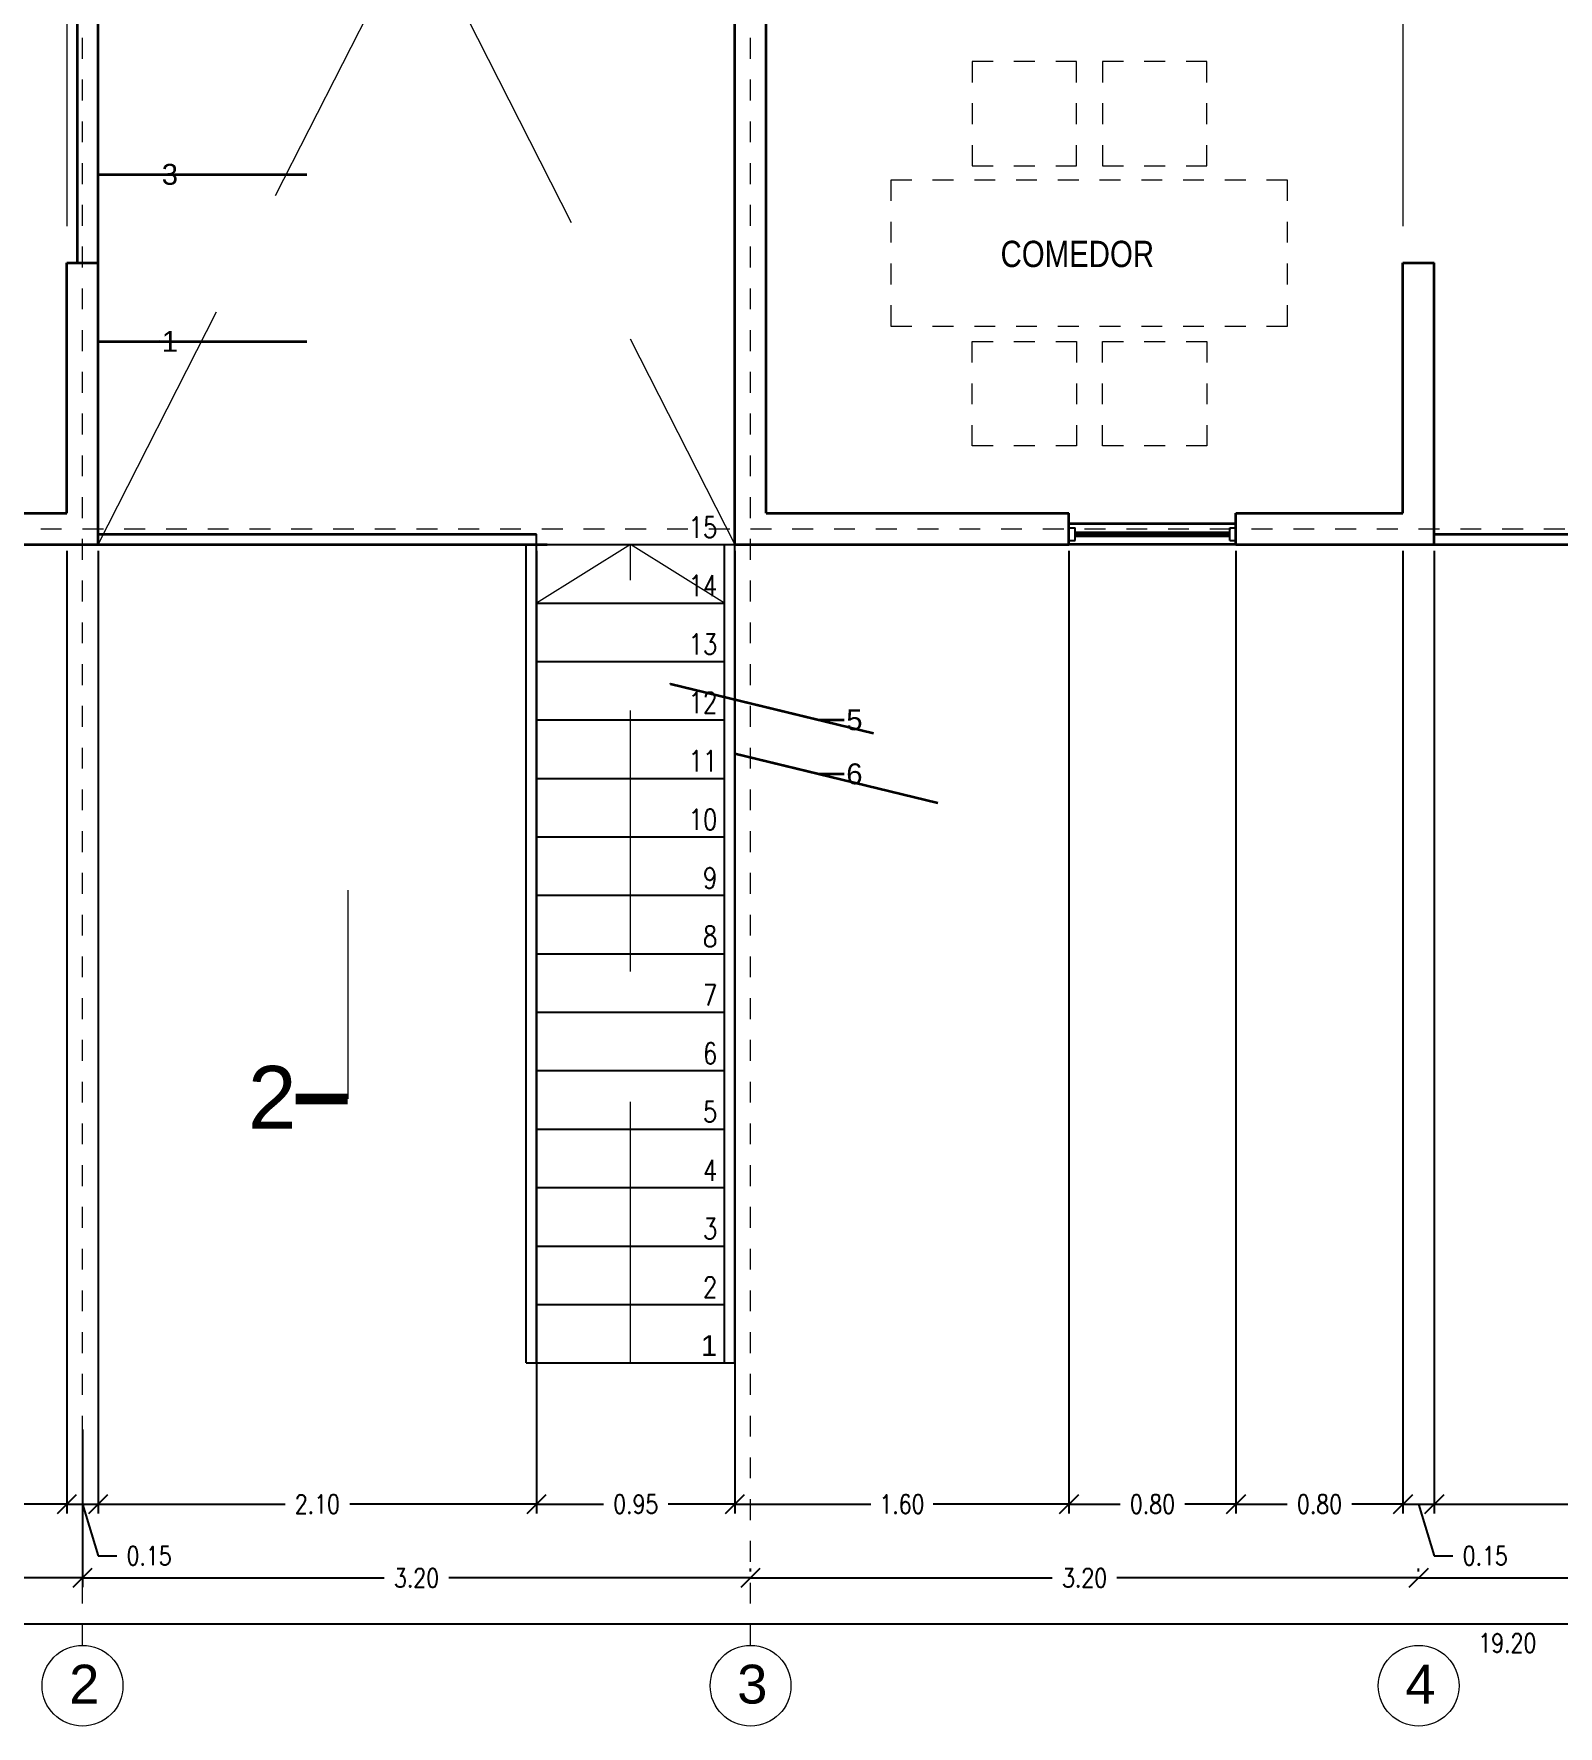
# Model space of a CAD drawing. Header units: metres. Extents: x -45.1 to -23.3, y -338.3 to -311.1.
# Drawn here: x -40.5 to -33.2, y -324.98 to -316.88 of the extents above; entities that cross this region are included whole.
import ezdxf
from ezdxf.enums import TextEntityAlignment as Align

# ---------------------------------------------------------------- set-up
doc = ezdxf.new("R2010")
doc.units = ezdxf.units.M
doc.header["$LTSCALE"] = 5
doc.header["$MEASUREMENT"] = 0
doc.linetypes.add('CENTER2', pattern=[1.125, 0.75, -0.125, 0.125, -0.125])
doc.linetypes.add('HIDDEN', pattern=[0.375, 0.25, -0.125])
doc.layers.get('0').update_dxf_attribs({"color": 30})
doc.layers.get('DEFPOINTS').update_dxf_attribs({"color": 210})
for name, color, linetype, lineweight in [('A-ANNO-DIMS', 3, 'Continuous', 18), ('A-ANNO-NOTE', 7, 'Continuous', 35), ('A-ANNO-SYMB', 3, 'Continuous', 18), ('A-ANNO-TEXT', 3, 'Continuous', 18), ('A-FLOR-LEVL', 7, 'Continuous', 35), ('A-FLOR-OVHD', 3, 'HIDDEN', 18), ('A-FLOR-STRS', 4, 'Continuous', 25), ('A-FURN', 8, 'Continuous', 18), ('A-GLAZ-FULL', 4, 'Continuous', 25), ('A-WALL-FULL-EXTR', 7, 'Continuous', 35), ('A-WALL-FULL-INTR', 7, 'Continuous', 35)]:
    doc.layers.add(name, color=color, linetype=linetype, lineweight=lineweight)
doc.styles.add('E-ARIAL', font='Arial.ttf')
doc.styles.add('E-ROMANS', font='romans.shx', dxfattribs={"width": 0.8})
doc.styles.get("Standard").update_dxf_attribs({"font": 'Arial.ttf'})
doc.dimstyles.new('E-0050_TICK_18', dxfattribs={"dimscale": 0.001, "dimtxt": 90, "dimasz": 90, "dimexe": 45, "dimexo": 30, "dimgap": 45, "dimtad": 0, "dimzin": 0, "dimdsep": 46, "dimtxsty": 'E-ROMANS', "dimblk": 'OBLIQUE', "dimcen": 45, "dimclrd": 256, "dimclre": 256, "dimclrt": 256, "dimadec": 0, "dimazin": 0, "dimtfac": 1, "dimtmove": 1, "dimatfit": 3, "dimldrblk": 'OPEN90', "dimfxl": 1, "dimtfill": 1, "dimtolj": 1, "dimtzin": 0, "dimarcsym": 0})
doc.dimstyles.new('E-0200_TICK_12', dxfattribs={"dimscale": 0.001, "dimtxt": 240, "dimasz": 240, "dimexe": 120, "dimexo": 80, "dimgap": 120, "dimtad": 0, "dimzin": 0, "dimdsep": 46, "dimtxsty": 'E-ROMANS', "dimblk": 'OBLIQUE', "dimcen": 120, "dimclrd": 256, "dimclre": 256, "dimclrt": 256, "dimadec": 0, "dimazin": 0, "dimtfac": 1, "dimtmove": 1, "dimatfit": 3, "dimldrblk": 'OPEN90', "dimfxl": 1, "dimtfill": 1, "dimtolj": 1, "dimtzin": 0, "dimlwd": -1, "dimarcsym": 0})

# ---------------------------------------------------------------- blocks, each defined once
blk = doc.blocks.new('_Oblique')
at = {"color": 0, "linetype": 'ByBlock', "lineweight": -2}
blk.add_line((-0.5, -0.5), (0.5, 0.5), dxfattribs=at)
blk = doc.blocks.new('*D55')
at = {"layer": 'A-ANNO-DIMS', "lineweight": -2, "transparency": 16777216}
for p, q in [((-43.4683, -323.5631), (-43.4683, -324.3195)), ((-40.2683, -323.5631), (-40.2683, -324.3195)), ((-43.4683, -324.2745), (-42.023, -324.2745)), ((-40.2683, -324.2745), (-41.7136, -324.2745))]:
    blk.add_line(p, q, dxfattribs=at)
at = {"layer": 'DEFPOINTS', "color": 0, "transparency": 16777216}
for p in [(-43.4683, -323.5331), (-40.2683, -323.5331), (-40.2683, -324.2745)]:
    blk.add_point(p, dxfattribs=at)
at = {"layer": 'A-ANNO-DIMS', "lineweight": -2, "transparency": 16777216, "xscale": 0.09, "yscale": 0.09, "zscale": 0.09, "rotation": 180}
blk.add_blockref('_Oblique', (-43.4683, -324.2745), dxfattribs=at)
at = {"layer": 'A-ANNO-DIMS', "lineweight": -2, "transparency": 16777216, "xscale": 0.09, "yscale": 0.09, "zscale": 0.09}
blk.add_blockref('_Oblique', (-40.2683, -324.2745), dxfattribs=at)
at = {"layer": 'A-ANNO-DIMS', "transparency": 16777216, "insert": (-41.8683, -324.2745), "char_height": 0.09, "attachment_point": 5, "style": 'E-ROMANS', "bg_fill": 3, "box_fill_scale": 1.25, "bg_fill_color": 256, "bg_fill_true_color": 13158600, "bg_fill_transparency": 0}
blk.add_mtext('\\A1;3.20', dxfattribs=at)
blk = doc.blocks.new('_Open90')
at = {"color": 0, "linetype": 'ByBlock', "lineweight": -2}
for p, q in [((0, 0), (-1, 0)), ((-0.5, 0.5), (0, 0)), ((0, 0), (-0.5, -0.5))]:
    blk.add_line(p, q, dxfattribs=at)
blk = doc.blocks.new('*D56')
at = {"layer": 'A-ANNO-DIMS', "lineweight": -2, "transparency": 16777216}
for p, q in [((-40.2683, -323.5631), (-40.2683, -324.3195)), ((-37.0683, -324.2445), (-37.0683, -324.2295)), ((-40.2683, -324.2745), (-38.823, -324.2745)), ((-37.0683, -324.2745), (-38.5136, -324.2745))]:
    blk.add_line(p, q, dxfattribs=at)
at = {"layer": 'DEFPOINTS', "color": 0, "transparency": 16777216}
for p in [(-40.2683, -323.5331), (-37.0683, -324.2745), (-37.0683, -324.2745)]:
    blk.add_point(p, dxfattribs=at)
at = {"layer": 'A-ANNO-DIMS', "lineweight": -2, "transparency": 16777216, "xscale": 0.09, "yscale": 0.09, "zscale": 0.09, "rotation": 180}
blk.add_blockref('_Oblique', (-40.2683, -324.2745), dxfattribs=at)
at = {"layer": 'A-ANNO-DIMS', "lineweight": -2, "transparency": 16777216, "xscale": 0.09, "yscale": 0.09, "zscale": 0.09}
blk.add_blockref('_Oblique', (-37.0683, -324.2745), dxfattribs=at)
at = {"layer": 'A-ANNO-DIMS', "transparency": 16777216, "insert": (-38.6683, -324.2745), "char_height": 0.09, "attachment_point": 5, "style": 'E-ROMANS', "bg_fill": 3, "box_fill_scale": 1.25, "bg_fill_color": 256, "bg_fill_true_color": 13158600, "bg_fill_transparency": 0}
blk.add_mtext('\\A1;3.20', dxfattribs=at)
blk = doc.blocks.new('*D57')
at = {"layer": 'A-ANNO-DIMS', "lineweight": -2, "transparency": 16777216}
for p, q in [((-37.0683, -324.2445), (-37.0683, -324.2295)), ((-33.8683, -324.2445), (-33.8683, -324.2295)), ((-37.0683, -324.2745), (-35.623, -324.2745)), ((-33.8683, -324.2745), (-35.3136, -324.2745))]:
    blk.add_line(p, q, dxfattribs=at)
at = {"layer": 'DEFPOINTS', "color": 0, "transparency": 16777216}
for p in [(-37.0683, -324.2745), (-33.8683, -324.2745), (-33.8683, -324.2745)]:
    blk.add_point(p, dxfattribs=at)
at = {"layer": 'A-ANNO-DIMS', "lineweight": -2, "transparency": 16777216, "xscale": 0.09, "yscale": 0.09, "zscale": 0.09, "rotation": 180}
blk.add_blockref('_Oblique', (-37.0683, -324.2745), dxfattribs=at)
at = {"layer": 'A-ANNO-DIMS', "lineweight": -2, "transparency": 16777216, "xscale": 0.09, "yscale": 0.09, "zscale": 0.09}
blk.add_blockref('_Oblique', (-33.8683, -324.2745), dxfattribs=at)
at = {"layer": 'A-ANNO-DIMS', "transparency": 16777216, "insert": (-35.4683, -324.2745), "char_height": 0.09, "attachment_point": 5, "style": 'E-ROMANS', "bg_fill": 3, "box_fill_scale": 1.25, "bg_fill_color": 256, "bg_fill_true_color": 13158600, "bg_fill_transparency": 0}
blk.add_mtext('\\A1;3.20', dxfattribs=at)
blk = doc.blocks.new('*D58')
at = {"layer": 'A-ANNO-DIMS', "lineweight": -2, "transparency": 16777216}
for p, q in [((-33.8683, -324.2445), (-33.8683, -324.2295)), ((-30.6683, -324.2445), (-30.6683, -324.2295)), ((-33.8683, -324.2745), (-32.423, -324.2745)), ((-30.6683, -324.2745), (-32.1136, -324.2745))]:
    blk.add_line(p, q, dxfattribs=at)
at = {"layer": 'DEFPOINTS', "color": 0, "transparency": 16777216}
for p in [(-33.8683, -324.2745), (-30.6683, -324.2745), (-30.6683, -324.2745)]:
    blk.add_point(p, dxfattribs=at)
at = {"layer": 'A-ANNO-DIMS', "lineweight": -2, "transparency": 16777216, "xscale": 0.09, "yscale": 0.09, "zscale": 0.09, "rotation": 180}
blk.add_blockref('_Oblique', (-33.8683, -324.2745), dxfattribs=at)
at = {"layer": 'A-ANNO-DIMS', "lineweight": -2, "transparency": 16777216, "xscale": 0.09, "yscale": 0.09, "zscale": 0.09}
blk.add_blockref('_Oblique', (-30.6683, -324.2745), dxfattribs=at)
at = {"layer": 'A-ANNO-DIMS', "transparency": 16777216, "insert": (-32.2683, -324.2745), "char_height": 0.09, "attachment_point": 5, "style": 'E-ROMANS', "bg_fill": 3, "box_fill_scale": 1.25, "bg_fill_color": 256, "bg_fill_true_color": 13158600, "bg_fill_transparency": 0}
blk.add_mtext('\\A1;3.20', dxfattribs=at)
blk = doc.blocks.new('*D61')
at = {"layer": 'A-ANNO-DIMS', "lineweight": -2, "transparency": 16777216}
for p, q in [((-43.4683, -323.5631), (-43.4683, -324.5396)), ((-24.2683, -323.5631), (-24.2683, -324.5396)), ((-43.4683, -324.4946), (-24.2683, -324.4946))]:
    blk.add_line(p, q, dxfattribs=at)
at = {"layer": 'DEFPOINTS', "color": 0, "transparency": 16777216}
for p in [(-43.4683, -323.5331), (-24.2683, -323.5331), (-24.2683, -324.4946)]:
    blk.add_point(p, dxfattribs=at)
at = {"layer": 'A-ANNO-DIMS', "lineweight": -2, "transparency": 16777216, "xscale": 0.09, "yscale": 0.09, "zscale": 0.09, "rotation": 180}
blk.add_blockref('_Oblique', (-43.4683, -324.4946), dxfattribs=at)
at = {"layer": 'A-ANNO-DIMS', "lineweight": -2, "transparency": 16777216, "xscale": 0.09, "yscale": 0.09, "zscale": 0.09}
blk.add_blockref('_Oblique', (-24.2683, -324.4946), dxfattribs=at)
at = {"layer": 'A-ANNO-DIMS', "transparency": 16777216, "insert": (-33.4436, -324.586), "char_height": 0.09, "attachment_point": 5, "style": 'E-ROMANS', "bg_fill": 3, "box_fill_scale": 1.25, "bg_fill_color": 256, "bg_fill_true_color": 13158600, "bg_fill_transparency": 0}
blk.add_mtext('\\A1;19.20', dxfattribs=at)
blk = doc.blocks.new('*D72')
at = {"layer": 'A-ANNO-DIMS', "lineweight": -2, "transparency": 16777216}
for p, q in [((-41.1433, -319.3545), (-41.1433, -323.966)), ((-40.3433, -319.3545), (-40.3433, -323.966)), ((-41.1433, -323.921), (-40.898, -323.921)), ((-40.3433, -323.921), (-40.5886, -323.921))]:
    blk.add_line(p, q, dxfattribs=at)
at = {"layer": 'DEFPOINTS', "color": 0, "transparency": 16777216}
for p in [(-41.1433, -319.3245), (-40.3433, -319.3245), (-40.3433, -323.921)]:
    blk.add_point(p, dxfattribs=at)
at = {"layer": 'A-ANNO-DIMS', "lineweight": -2, "transparency": 16777216, "xscale": 0.09, "yscale": 0.09, "zscale": 0.09, "rotation": 180}
blk.add_blockref('_Oblique', (-41.1433, -323.921), dxfattribs=at)
at = {"layer": 'A-ANNO-DIMS', "lineweight": -2, "transparency": 16777216, "xscale": 0.09, "yscale": 0.09, "zscale": 0.09}
blk.add_blockref('_Oblique', (-40.3433, -323.921), dxfattribs=at)
at = {"layer": 'A-ANNO-DIMS', "transparency": 16777216, "insert": (-40.7433, -323.921), "char_height": 0.09, "attachment_point": 5, "style": 'E-ROMANS', "bg_fill": 3, "box_fill_scale": 1.25, "bg_fill_color": 256, "bg_fill_true_color": 13158600, "bg_fill_transparency": 0}
blk.add_mtext('\\A1;0.80', dxfattribs=at)
blk = doc.blocks.new('*D73')
at = {"layer": 'A-ANNO-DIMS', "lineweight": -2, "transparency": 16777216}
for p, q in [((-40.3433, -319.3545), (-40.3433, -323.966)), ((-40.1933, -319.3545), (-40.1933, -323.966)), ((-40.3433, -323.921), (-40.1933, -323.921)), ((-40.2683, -323.921), (-40.194, -324.1685)), ((-40.194, -324.1685), (-40.104, -324.1685))]:
    blk.add_line(p, q, dxfattribs=at)
at = {"layer": 'DEFPOINTS', "color": 0, "transparency": 16777216}
for p in [(-40.3433, -319.3245), (-40.1933, -319.3245), (-40.1933, -323.921)]:
    blk.add_point(p, dxfattribs=at)
at = {"layer": 'A-ANNO-DIMS', "lineweight": -2, "transparency": 16777216, "xscale": 0.09, "yscale": 0.09, "zscale": 0.09, "rotation": 180}
blk.add_blockref('_Oblique', (-40.3433, -323.921), dxfattribs=at)
at = {"layer": 'A-ANNO-DIMS', "lineweight": -2, "transparency": 16777216, "xscale": 0.09, "yscale": 0.09, "zscale": 0.09}
blk.add_blockref('_Oblique', (-40.1933, -323.921), dxfattribs=at)
at = {"layer": 'A-ANNO-DIMS', "transparency": 16777216, "insert": (-39.9493, -324.1685), "char_height": 0.09, "attachment_point": 5, "style": 'E-ROMANS', "bg_fill": 3, "box_fill_scale": 1.25, "bg_fill_color": 256, "bg_fill_true_color": 13158600, "bg_fill_transparency": 0}
blk.add_mtext('\\A1;0.15', dxfattribs=at)
blk = doc.blocks.new('*D74')
at = {"layer": 'A-ANNO-DIMS', "lineweight": -2, "transparency": 16777216}
for p, q in [((-40.1933, -319.3545), (-40.1933, -323.966)), ((-38.0933, -319.3545), (-38.0933, -323.966)), ((-40.1933, -323.921), (-39.298, -323.921)), ((-38.0933, -323.921), (-38.9886, -323.921))]:
    blk.add_line(p, q, dxfattribs=at)
at = {"layer": 'DEFPOINTS', "color": 0, "transparency": 16777216}
for p in [(-40.1933, -319.3245), (-38.0933, -319.3245), (-38.0933, -323.921)]:
    blk.add_point(p, dxfattribs=at)
at = {"layer": 'A-ANNO-DIMS', "lineweight": -2, "transparency": 16777216, "xscale": 0.09, "yscale": 0.09, "zscale": 0.09, "rotation": 180}
blk.add_blockref('_Oblique', (-40.1933, -323.921), dxfattribs=at)
at = {"layer": 'A-ANNO-DIMS', "lineweight": -2, "transparency": 16777216, "xscale": 0.09, "yscale": 0.09, "zscale": 0.09}
blk.add_blockref('_Oblique', (-38.0933, -323.921), dxfattribs=at)
at = {"layer": 'A-ANNO-DIMS', "transparency": 16777216, "insert": (-39.1433, -323.921), "char_height": 0.09, "attachment_point": 5, "style": 'E-ROMANS', "bg_fill": 3, "box_fill_scale": 1.25, "bg_fill_color": 256, "bg_fill_true_color": 13158600, "bg_fill_transparency": 0}
blk.add_mtext('\\A1;2.10', dxfattribs=at)
blk = doc.blocks.new('*D75')
at = {"layer": 'A-ANNO-DIMS', "lineweight": -2, "transparency": 16777216}
for p, q in [((-38.0933, -319.3545), (-38.0933, -323.966)), ((-37.1433, -319.3545), (-37.1433, -323.966)), ((-38.0933, -323.921), (-37.773, -323.921)), ((-37.1433, -323.921), (-37.4636, -323.921))]:
    blk.add_line(p, q, dxfattribs=at)
at = {"layer": 'DEFPOINTS', "color": 0, "transparency": 16777216}
for p in [(-38.0933, -319.3245), (-37.1433, -319.3245), (-37.1433, -323.921)]:
    blk.add_point(p, dxfattribs=at)
at = {"layer": 'A-ANNO-DIMS', "lineweight": -2, "transparency": 16777216, "xscale": 0.09, "yscale": 0.09, "zscale": 0.09, "rotation": 180}
blk.add_blockref('_Oblique', (-38.0933, -323.921), dxfattribs=at)
at = {"layer": 'A-ANNO-DIMS', "lineweight": -2, "transparency": 16777216, "xscale": 0.09, "yscale": 0.09, "zscale": 0.09}
blk.add_blockref('_Oblique', (-37.1433, -323.921), dxfattribs=at)
at = {"layer": 'A-ANNO-DIMS', "transparency": 16777216, "insert": (-37.6183, -323.921), "char_height": 0.09, "attachment_point": 5, "style": 'E-ROMANS', "bg_fill": 3, "box_fill_scale": 1.25, "bg_fill_color": 256, "bg_fill_true_color": 13158600, "bg_fill_transparency": 0}
blk.add_mtext('\\A1;0.95', dxfattribs=at)
blk = doc.blocks.new('*D28')
at = {"layer": 'A-ANNO-DIMS', "lineweight": -2, "transparency": 16777216}
for p, q in [((-37.1433, -319.3545), (-37.1433, -323.966)), ((-35.5433, -319.3545), (-35.5433, -323.966)), ((-37.1433, -323.921), (-36.4928, -323.921)), ((-35.5433, -323.921), (-36.1937, -323.921))]:
    blk.add_line(p, q, dxfattribs=at)
at = {"layer": 'DEFPOINTS', "color": 0, "transparency": 16777216}
for p in [(-37.1433, -319.3245), (-35.5433, -319.3245), (-35.5433, -323.921)]:
    blk.add_point(p, dxfattribs=at)
at = {"layer": 'A-ANNO-DIMS', "lineweight": -2, "transparency": 16777216, "xscale": 0.09, "yscale": 0.09, "zscale": 0.09, "rotation": 180}
blk.add_blockref('_Oblique', (-37.1433, -323.921), dxfattribs=at)
at = {"layer": 'A-ANNO-DIMS', "lineweight": -2, "transparency": 16777216, "xscale": 0.09, "yscale": 0.09, "zscale": 0.09}
blk.add_blockref('_Oblique', (-35.5433, -323.921), dxfattribs=at)
at = {"layer": 'A-ANNO-DIMS', "transparency": 16777216, "insert": (-36.3433, -323.921), "char_height": 0.09, "attachment_point": 5, "style": 'E-ROMANS', "bg_fill": 3, "box_fill_scale": 1.25, "bg_fill_color": 256, "bg_fill_true_color": 13158600, "bg_fill_transparency": 0}
blk.add_mtext('\\A1;1.60', dxfattribs=at)
blk = doc.blocks.new('*D29')
at = {"layer": 'A-ANNO-DIMS', "lineweight": -2, "transparency": 16777216}
for p, q in [((-35.5433, -319.3545), (-35.5433, -323.966)), ((-34.7433, -319.3545), (-34.7433, -323.966)), ((-35.5433, -323.921), (-35.298, -323.921)), ((-34.7433, -323.921), (-34.9886, -323.921))]:
    blk.add_line(p, q, dxfattribs=at)
at = {"layer": 'DEFPOINTS', "color": 0, "transparency": 16777216}
for p in [(-35.5433, -319.3245), (-34.7433, -319.3245), (-34.7433, -323.921)]:
    blk.add_point(p, dxfattribs=at)
at = {"layer": 'A-ANNO-DIMS', "lineweight": -2, "transparency": 16777216, "xscale": 0.09, "yscale": 0.09, "zscale": 0.09, "rotation": 180}
blk.add_blockref('_Oblique', (-35.5433, -323.921), dxfattribs=at)
at = {"layer": 'A-ANNO-DIMS', "lineweight": -2, "transparency": 16777216, "xscale": 0.09, "yscale": 0.09, "zscale": 0.09}
blk.add_blockref('_Oblique', (-34.7433, -323.921), dxfattribs=at)
at = {"layer": 'A-ANNO-DIMS', "transparency": 16777216, "insert": (-35.1433, -323.921), "char_height": 0.09, "attachment_point": 5, "style": 'E-ROMANS', "bg_fill": 3, "box_fill_scale": 1.25, "bg_fill_color": 256, "bg_fill_true_color": 13158600, "bg_fill_transparency": 0}
blk.add_mtext('\\A1;0.80', dxfattribs=at)
blk = doc.blocks.new('*D30')
at = {"layer": 'A-ANNO-DIMS', "lineweight": -2, "transparency": 16777216}
for p, q in [((-34.7433, -319.3545), (-34.7433, -323.966)), ((-33.9433, -319.3545), (-33.9433, -323.966)), ((-34.7433, -323.921), (-34.498, -323.921)), ((-33.9433, -323.921), (-34.1886, -323.921))]:
    blk.add_line(p, q, dxfattribs=at)
at = {"layer": 'DEFPOINTS', "color": 0, "transparency": 16777216}
for p in [(-34.7433, -319.3245), (-33.9433, -319.3245), (-33.9433, -323.921)]:
    blk.add_point(p, dxfattribs=at)
at = {"layer": 'A-ANNO-DIMS', "lineweight": -2, "transparency": 16777216, "xscale": 0.09, "yscale": 0.09, "zscale": 0.09, "rotation": 180}
blk.add_blockref('_Oblique', (-34.7433, -323.921), dxfattribs=at)
at = {"layer": 'A-ANNO-DIMS', "lineweight": -2, "transparency": 16777216, "xscale": 0.09, "yscale": 0.09, "zscale": 0.09}
blk.add_blockref('_Oblique', (-33.9433, -323.921), dxfattribs=at)
at = {"layer": 'A-ANNO-DIMS', "transparency": 16777216, "insert": (-34.3433, -323.921), "char_height": 0.09, "attachment_point": 5, "style": 'E-ROMANS', "bg_fill": 3, "box_fill_scale": 1.25, "bg_fill_color": 256, "bg_fill_true_color": 13158600, "bg_fill_transparency": 0}
blk.add_mtext('\\A1;0.80', dxfattribs=at)
blk = doc.blocks.new('*D31')
at = {"layer": 'A-ANNO-DIMS', "lineweight": -2, "transparency": 16777216}
for p, q in [((-33.9433, -319.3545), (-33.9433, -323.966)), ((-33.7933, -319.3545), (-33.7933, -323.966)), ((-33.9433, -323.921), (-33.7933, -323.921)), ((-33.8683, -323.921), (-33.794, -324.1685)), ((-33.794, -324.1685), (-33.704, -324.1685))]:
    blk.add_line(p, q, dxfattribs=at)
at = {"layer": 'DEFPOINTS', "color": 0, "transparency": 16777216}
for p in [(-33.9433, -319.3245), (-33.7933, -319.3245), (-33.7933, -323.921)]:
    blk.add_point(p, dxfattribs=at)
at = {"layer": 'A-ANNO-DIMS', "lineweight": -2, "transparency": 16777216, "xscale": 0.09, "yscale": 0.09, "zscale": 0.09, "rotation": 180}
blk.add_blockref('_Oblique', (-33.9433, -323.921), dxfattribs=at)
at = {"layer": 'A-ANNO-DIMS', "lineweight": -2, "transparency": 16777216, "xscale": 0.09, "yscale": 0.09, "zscale": 0.09}
blk.add_blockref('_Oblique', (-33.7933, -323.921), dxfattribs=at)
at = {"layer": 'A-ANNO-DIMS', "transparency": 16777216, "insert": (-33.5493, -324.1685), "char_height": 0.09, "attachment_point": 5, "style": 'E-ROMANS', "bg_fill": 3, "box_fill_scale": 1.25, "bg_fill_color": 256, "bg_fill_true_color": 13158600, "bg_fill_transparency": 0}
blk.add_mtext('\\A1;0.15', dxfattribs=at)
blk = doc.blocks.new('*D76')
at = {"layer": 'A-ANNO-DIMS', "lineweight": -2, "transparency": 16777216}
for p, q in [((-33.7933, -319.3545), (-33.7933, -323.966)), ((-31.6933, -319.3545), (-31.6933, -323.966)), ((-33.7933, -323.921), (-32.898, -323.921)), ((-31.6933, -323.921), (-32.5886, -323.921))]:
    blk.add_line(p, q, dxfattribs=at)
at = {"layer": 'DEFPOINTS', "color": 0, "transparency": 16777216}
for p in [(-33.7933, -319.3245), (-31.6933, -319.3245), (-31.6933, -323.921)]:
    blk.add_point(p, dxfattribs=at)
at = {"layer": 'A-ANNO-DIMS', "lineweight": -2, "transparency": 16777216, "xscale": 0.09, "yscale": 0.09, "zscale": 0.09, "rotation": 180}
blk.add_blockref('_Oblique', (-33.7933, -323.921), dxfattribs=at)
at = {"layer": 'A-ANNO-DIMS', "lineweight": -2, "transparency": 16777216, "xscale": 0.09, "yscale": 0.09, "zscale": 0.09}
blk.add_blockref('_Oblique', (-31.6933, -323.921), dxfattribs=at)
at = {"layer": 'A-ANNO-DIMS', "transparency": 16777216, "insert": (-32.7433, -323.921), "char_height": 0.09, "attachment_point": 5, "style": 'E-ROMANS', "bg_fill": 3, "box_fill_scale": 1.25, "bg_fill_color": 256, "bg_fill_true_color": 13158600, "bg_fill_transparency": 0}
blk.add_mtext('\\A1;2.10', dxfattribs=at)
blk = doc.blocks.new('TAG-CORTE-2')
blk.add_line((0, 0), (0, 2))
at = {"const_width": 0.1}
blk.add_lwpolyline([(0, 2), (0.5, 2)], dxfattribs=at)
at = {"style": 'E-ARIAL'}
blk.add_attdef('A', text='', height=0.6, dxfattribs=at).set_placement((0.5, 2), align=Align.MIDDLE_LEFT)
blk = doc.blocks.new('*D90')
at = {"layer": 'A-ANNO-DIMS', "lineweight": -2, "transparency": 16777216}
for p, q in [((-37.1433, -319.3545), (-37.1433, -323.966)), ((-35.5433, -319.3545), (-35.5433, -323.966)), ((-37.1433, -323.921), (-36.4928, -323.921)), ((-35.5433, -323.921), (-36.1937, -323.921))]:
    blk.add_line(p, q, dxfattribs=at)
at = {"layer": 'DEFPOINTS', "color": 0, "transparency": 16777216}
for p in [(-37.1433, -319.3245), (-35.5433, -319.3245), (-35.5433, -323.921)]:
    blk.add_point(p, dxfattribs=at)
at = {"layer": 'A-ANNO-DIMS', "lineweight": -2, "transparency": 16777216, "xscale": 0.09, "yscale": 0.09, "zscale": 0.09, "rotation": 180}
blk.add_blockref('_Oblique', (-37.1433, -323.921), dxfattribs=at)
at = {"layer": 'A-ANNO-DIMS', "lineweight": -2, "transparency": 16777216, "xscale": 0.09, "yscale": 0.09, "zscale": 0.09}
blk.add_blockref('_Oblique', (-35.5433, -323.921), dxfattribs=at)
at = {"layer": 'A-ANNO-DIMS', "transparency": 16777216, "insert": (-36.3433, -323.921), "char_height": 0.09, "attachment_point": 5, "style": 'E-ROMANS', "bg_fill": 3, "box_fill_scale": 1.25, "bg_fill_color": 256, "bg_fill_true_color": 13158600, "bg_fill_transparency": 0}
blk.add_mtext('\\A1;1.60', dxfattribs=at)
blk = doc.blocks.new('*D91')
at = {"layer": 'A-ANNO-DIMS', "lineweight": -2, "transparency": 16777216}
for p, q in [((-35.5433, -319.3545), (-35.5433, -323.966)), ((-34.7433, -319.3545), (-34.7433, -323.966)), ((-35.5433, -323.921), (-35.298, -323.921)), ((-34.7433, -323.921), (-34.9886, -323.921))]:
    blk.add_line(p, q, dxfattribs=at)
at = {"layer": 'DEFPOINTS', "color": 0, "transparency": 16777216}
for p in [(-35.5433, -319.3245), (-34.7433, -319.3245), (-34.7433, -323.921)]:
    blk.add_point(p, dxfattribs=at)
at = {"layer": 'A-ANNO-DIMS', "lineweight": -2, "transparency": 16777216, "xscale": 0.09, "yscale": 0.09, "zscale": 0.09, "rotation": 180}
blk.add_blockref('_Oblique', (-35.5433, -323.921), dxfattribs=at)
at = {"layer": 'A-ANNO-DIMS', "lineweight": -2, "transparency": 16777216, "xscale": 0.09, "yscale": 0.09, "zscale": 0.09}
blk.add_blockref('_Oblique', (-34.7433, -323.921), dxfattribs=at)
at = {"layer": 'A-ANNO-DIMS', "transparency": 16777216, "insert": (-35.1433, -323.921), "char_height": 0.09, "attachment_point": 5, "style": 'E-ROMANS', "bg_fill": 3, "box_fill_scale": 1.25, "bg_fill_color": 256, "bg_fill_true_color": 13158600, "bg_fill_transparency": 0}
blk.add_mtext('\\A1;0.80', dxfattribs=at)
blk = doc.blocks.new('*D46')
at = {"layer": 'A-ANNO-DIMS', "lineweight": -2, "transparency": 16777216}
for p, q in [((-34.7433, -319.3545), (-34.7433, -323.966)), ((-33.9433, -319.3545), (-33.9433, -323.966)), ((-34.7433, -323.921), (-34.498, -323.921)), ((-33.9433, -323.921), (-34.1886, -323.921))]:
    blk.add_line(p, q, dxfattribs=at)
at = {"layer": 'DEFPOINTS', "color": 0, "transparency": 16777216}
for p in [(-34.7433, -319.3245), (-33.9433, -319.3245), (-33.9433, -323.921)]:
    blk.add_point(p, dxfattribs=at)
at = {"layer": 'A-ANNO-DIMS', "lineweight": -2, "transparency": 16777216, "xscale": 0.09, "yscale": 0.09, "zscale": 0.09, "rotation": 180}
blk.add_blockref('_Oblique', (-34.7433, -323.921), dxfattribs=at)
at = {"layer": 'A-ANNO-DIMS', "lineweight": -2, "transparency": 16777216, "xscale": 0.09, "yscale": 0.09, "zscale": 0.09}
blk.add_blockref('_Oblique', (-33.9433, -323.921), dxfattribs=at)
at = {"layer": 'A-ANNO-DIMS', "transparency": 16777216, "insert": (-34.3433, -323.921), "char_height": 0.09, "attachment_point": 5, "style": 'E-ROMANS', "bg_fill": 3, "box_fill_scale": 1.25, "bg_fill_color": 256, "bg_fill_true_color": 13158600, "bg_fill_transparency": 0}
blk.add_mtext('\\A1;0.80', dxfattribs=at)
blk = doc.blocks.new('*D92')
at = {"layer": 'A-ANNO-DIMS', "lineweight": -2, "transparency": 16777216}
for p, q in [((-33.9433, -319.3545), (-33.9433, -323.966)), ((-33.7933, -319.3545), (-33.7933, -323.966)), ((-33.9433, -323.921), (-33.7933, -323.921)), ((-33.8683, -323.921), (-33.794, -324.1685)), ((-33.794, -324.1685), (-33.704, -324.1685))]:
    blk.add_line(p, q, dxfattribs=at)
at = {"layer": 'DEFPOINTS', "color": 0, "transparency": 16777216}
for p in [(-33.9433, -319.3245), (-33.7933, -319.3245), (-33.7933, -323.921)]:
    blk.add_point(p, dxfattribs=at)
at = {"layer": 'A-ANNO-DIMS', "lineweight": -2, "transparency": 16777216, "xscale": 0.09, "yscale": 0.09, "zscale": 0.09, "rotation": 180}
blk.add_blockref('_Oblique', (-33.9433, -323.921), dxfattribs=at)
at = {"layer": 'A-ANNO-DIMS', "lineweight": -2, "transparency": 16777216, "xscale": 0.09, "yscale": 0.09, "zscale": 0.09}
blk.add_blockref('_Oblique', (-33.7933, -323.921), dxfattribs=at)
at = {"layer": 'A-ANNO-DIMS', "transparency": 16777216, "insert": (-33.5493, -324.1685), "char_height": 0.09, "attachment_point": 5, "style": 'E-ROMANS', "bg_fill": 3, "box_fill_scale": 1.25, "bg_fill_color": 256, "bg_fill_true_color": 13158600, "bg_fill_transparency": 0}
blk.add_mtext('\\A1;0.15', dxfattribs=at)

msp = doc.modelspace()

# ---------------------------------------------------------------- linework, layer by layer
at = {"layer": 'A-ANNO-SYMB', "linetype": 'CENTER2', "ltscale": 0.001}
for p, q in [((-40.2683, -324.5974), (-40.2683, -311.5149)), ((-37.0683, -324.5974), (-37.0683, -311.5149)), ((-44.4683, -319.2495), (-23.2683, -319.2495))]:
    msp.add_line(p, q, dxfattribs=at)
at = {"layer": 'A-ANNO-SYMB', "linetype": 'CENTER2'}
for centre in [(-40.2683, -324.791), (-37.0683, -324.791), (-33.8683, -324.791)]:
    msp.add_circle(centre, 0.1935, dxfattribs=at)
at = {"layer": 'A-FLOR-LEVL'}
for p, q in [((-34.7433, -319.2245), (-35.5433, -319.2245)), ((-40.1933, -319.2745), (-38.0933, -319.2745)), ((-33.7933, -319.2745), (-31.6933, -319.2745)), ((-40.1933, -319.3245), (-38.0433, -319.3245)), ((-33.7933, -319.3245), (-31.6433, -319.3245))]:
    msp.add_line(p, q, dxfattribs=at)
at = {"layer": 'A-FLOR-OVHD'}
for p, q in [((-40.1933, -313.3245), (-37.1433, -319.3245)), ((-40.1933, -319.3245), (-37.1433, -313.3245)), ((-40.3433, -314.6745), (-40.3433, -317.9745)), ((-33.9433, -314.6745), (-33.9433, -317.9745))]:
    msp.add_line(p, q, dxfattribs=at)
for points in [[(-37.1933, -319.6045), (-37.6433, -319.3245), (-38.0933, -319.6045)], [(-37.6433, -323.2445), (-37.6433, -319.3245)]]:
    msp.add_lwpolyline(points, dxfattribs=at)
at = {"layer": 'A-FLOR-STRS'}
for p, q in [((-38.0933, -323.2445), (-38.0933, -319.2745)), ((-38.1433, -323.2445), (-38.1433, -319.3245)), ((-38.0933, -319.3245), (-37.1433, -319.3245)), ((-37.1933, -323.2445), (-37.1933, -319.3245)), ((-37.1433, -323.2445), (-37.1433, -319.3245)), ((-38.0933, -319.6045), (-37.1933, -319.6045)), ((-38.0933, -319.8845), (-37.1933, -319.8845)), ((-38.0933, -320.1645), (-37.1933, -320.1645)), ((-38.0933, -320.4445), (-37.1933, -320.4445)), ((-38.0933, -320.7245), (-37.1933, -320.7245)), ((-38.0933, -321.0045), (-37.1933, -321.0045)), ((-38.0933, -321.2845), (-37.1933, -321.2845)), ((-38.0933, -321.5645), (-37.1933, -321.5645)), ((-38.0933, -321.8445), (-37.1933, -321.8445)), ((-38.0933, -322.1245), (-37.1933, -322.1245)), ((-38.0933, -322.4045), (-37.1933, -322.4045)), ((-38.0933, -322.6845), (-37.1933, -322.6845)), ((-38.0933, -322.9645), (-37.1933, -322.9645)), ((-38.1433, -323.2445), (-37.1433, -323.2445))]:
    msp.add_line(p, q, dxfattribs=at)
at = {"layer": 'A-FURN', "linetype": 'HIDDEN', "ltscale": 0.001}
for p, q in [((-36.0066, -317.0108), (-36.0066, -317.5108)), ((-35.5066, -317.0108), (-36.0066, -317.0108)), ((-35.5066, -317.5108), (-35.5066, -317.0108)), ((-34.8824, -317.0108), (-35.3824, -317.0108)), ((-35.3824, -317.0108), (-35.3824, -317.5108)), ((-34.8824, -317.5108), (-34.8824, -317.0108)), ((-36.0066, -317.5108), (-35.5066, -317.5108)), ((-35.3824, -317.5108), (-34.8824, -317.5108)), ((-34.4965, -317.5783), (-36.3965, -317.5783)), ((-36.3965, -317.5783), (-36.3965, -318.2783)), ((-34.4965, -318.2783), (-34.4965, -317.5783)), ((-36.3965, -318.2783), (-34.4965, -318.2783)), ((-36.0066, -318.8522), (-36.0066, -318.3522)), ((-36.0066, -318.3522), (-35.5066, -318.3522)), ((-35.5066, -318.3522), (-35.5066, -318.8522)), ((-35.3824, -318.3522), (-34.8824, -318.3522)), ((-35.3824, -318.8522), (-35.3824, -318.3522)), ((-34.8824, -318.3522), (-34.8824, -318.8522)), ((-35.5066, -318.8522), (-36.0066, -318.8522)), ((-34.8824, -318.8522), (-35.3824, -318.8522))]:
    msp.add_line(p, q, dxfattribs=at)
at = {"layer": 'A-GLAZ-FULL'}
for p, q in [((-35.5433, -319.2445), (-35.5133, -319.2445)), ((-35.5133, -319.2645), (-34.7733, -319.2645)), ((-35.5133, -319.2745), (-34.7733, -319.2745)), ((-34.7733, -319.2445), (-34.7433, -319.2445))]:
    msp.add_line(p, q, dxfattribs=at)
at = {"layer": 'A-WALL-FULL-EXTR'}
for p, q in [((-36.9933, -319.1745), (-36.9933, -313.4745)), ((-40.3433, -317.9745), (-40.1933, -317.9745)), ((-40.3433, -319.1745), (-40.3433, -317.9745)), ((-40.1933, -319.3245), (-40.1933, -317.9745)), ((-33.9433, -317.9745), (-33.7933, -317.9745)), ((-33.9433, -319.1745), (-33.9433, -317.9745)), ((-41.1433, -319.1745), (-40.3433, -319.1745)), ((-36.9933, -319.1745), (-35.5433, -319.1745)), ((-34.7433, -319.1745), (-33.9433, -319.1745)), ((-41.1433, -319.3245), (-40.3433, -319.3245)), ((-40.3433, -319.3245), (-40.1933, -319.3245))]:
    msp.add_line(p, q, dxfattribs=at)
at = {"layer": 'A-WALL-FULL-INTR'}
msp.add_lwpolyline([(-40.1933, -317.9745), (-40.1933, -316.6745), (-40.2933, -316.6745), (-40.2933, -317.9745)], dxfattribs=at)

# ---------------------------------------------------------------- texts
at = {"layer": 'A-ANNO-TEXT'}
for s, insert, char_height, attachment_point, style in [('3', (-39.8887, -317.5518), 0.1, 4, 'E-ARIAL'), ('{\\fArial|b0|i0|c0|p34;COMEDOR}', (-35.8709, -317.8692), 0.126, 1, 'E-ROMANS'), ('1', (-39.8887, -318.351), 0.1, 4, 'E-ARIAL'), ('15', (-37.228, -319.2917), 0.1, 9, 'E-ROMANS'), ('14', (-37.228, -319.5717), 0.1, 9, 'E-ROMANS'), ('13', (-37.228, -319.8517), 0.1, 9, 'E-ROMANS'), ('12', (-37.228, -320.1317), 0.1, 9, 'E-ROMANS'), ('11', (-37.228, -320.4117), 0.1, 9, 'E-ROMANS'), ('10', (-37.228, -320.6917), 0.1, 9, 'E-ROMANS'), ('9', (-37.228, -320.9717), 0.1, 9, 'E-ROMANS'), ('8', (-37.228, -321.2517), 0.1, 9, 'E-ROMANS'), ('7', (-37.228, -321.5317), 0.1, 9, 'E-ROMANS'), ('6', (-37.228, -321.8117), 0.1, 9, 'E-ROMANS'), ('5', (-37.228, -322.0917), 0.1, 9, 'E-ROMANS'), ('4', (-37.228, -322.3717), 0.1, 9, 'E-ROMANS'), ('3', (-37.228, -322.6517), 0.1, 9, 'E-ROMANS'), ('2', (-37.228, -322.9317), 0.1, 9, 'E-ROMANS')]:
    msp.add_mtext(s, dxfattribs=dict(at, insert=insert, char_height=char_height, attachment_point=attachment_point, style=style))
for s, insert, char_height, attachment_point in [('{\\fArial|b0|i0|c0|p34;1}', (-37.228, -323.2117), 0.1, 9), ('{\\fArial|b0|i0|c0|p34;2}', (-40.3323, -324.6902), 0.186083, 1), ('{\\fArial|b0|i0|c0|p34;3}', (-37.1323, -324.6902), 0.186083, 1), ('{\\fArial|b0|i0|c0|p34;4}', (-33.9323, -324.6902), 0.186083, 1)]:
    msp.add_mtext(s, dxfattribs=dict(at, insert=insert, char_height=char_height, attachment_point=attachment_point))

# ---------------------------------------------------------------- leaders
at = {"layer": 'A-ANNO-NOTE'}
for points in [[(-40.1933, -317.5518), (-40.0202, -317.5518), (-39.8991, -317.5517)], [(-40.1933, -318.351), (-40.0202, -318.351), (-39.8991, -318.3509)]]:
    msp.add_leader(points, dimstyle='E-0200_TICK_12', override={"dimasz": 0.2, "dimgap": 0.8, "dimtad": 0, "dimldrblk": 'Open90'}, dxfattribs=at)

# ---------------------------------------------------------------- next in the draw order: dimensions: what is measured, and where the dimension line sits
at = {"layer": 'A-ANNO-DIMS'}
dim = msp.add_linear_dim(base=(-40.2683, -324.2745), p1=(-43.4683, -323.5331), p2=(-40.2683, -323.5331), dimstyle='E-0050_TICK_18', dxfattribs=at)
dim.commit()
dim.dimension.update_dxf_attribs({"geometry": '*D55', "text_midpoint": (-41.8683, -324.2745)})

# ---------------------------------------------------------------- next in the draw order: dimensions: what is measured, and where the dimension line sits
dim = msp.add_linear_dim(base=(-37.0683, -324.2745), p1=(-40.2683, -323.5331), p2=(-37.0683, -324.2745), dimstyle='E-0050_TICK_18', dxfattribs=at)
dim.commit()
dim.dimension.update_dxf_attribs({"geometry": '*D56', "text_midpoint": (-38.6683, -324.2745)})

# ---------------------------------------------------------------- next in the draw order: dimensions: what is measured, and where the dimension line sits
dim = msp.add_linear_dim(base=(-33.8683, -324.2745), p1=(-37.0683, -324.2745), p2=(-33.8683, -324.2745), dimstyle='E-0050_TICK_18', dxfattribs=at)
dim.commit()
dim.dimension.update_dxf_attribs({"geometry": '*D57', "text_midpoint": (-35.4683, -324.2745)})

# ---------------------------------------------------------------- next in the draw order: dimensions: what is measured, and where the dimension line sits
dim = msp.add_linear_dim(base=(-30.6683, -324.2745), p1=(-33.8683, -324.2745), p2=(-30.6683, -324.2745), dimstyle='E-0050_TICK_18', dxfattribs=at)
dim.commit()
dim.dimension.update_dxf_attribs({"geometry": '*D58', "text_midpoint": (-32.2683, -324.2745)})

# ---------------------------------------------------------------- next in the draw order: dimensions: what is measured, and where the dimension line sits
dim = msp.add_linear_dim(base=(-24.2683, -324.4946), p1=(-43.4683, -323.5331), p2=(-24.2683, -323.5331), dimstyle='E-0050_TICK_18', dxfattribs=at)
dim.commit()
dim.dimension.update_dxf_attribs({"geometry": '*D61', "text_midpoint": (-33.4436, -324.586), "dimtype": 160})

# ---------------------------------------------------------------- next in the draw order: dimensions: what is measured, and where the dimension line sits
dim = msp.add_linear_dim(base=(-40.3433, -323.921), p1=(-41.1433, -319.3245), p2=(-40.3433, -319.3245), dimstyle='E-0050_TICK_18', dxfattribs=at)
dim.commit()
dim.dimension.update_dxf_attribs({"geometry": '*D72', "text_midpoint": (-40.7433, -323.921)})

# ---------------------------------------------------------------- next in the draw order: dimensions: what is measured, and where the dimension line sits
dim = msp.add_linear_dim(base=(-40.1933, -323.921), p1=(-40.3433, -319.3245), p2=(-40.1933, -319.3245), dimstyle='E-0050_TICK_18', dxfattribs=at)
dim.commit()
dim.dimension.update_dxf_attribs({"geometry": '*D73', "text_midpoint": (-40.059, -324.1685)})

# ---------------------------------------------------------------- next in the draw order: dimensions: what is measured, and where the dimension line sits
dim = msp.add_linear_dim(base=(-38.0933, -323.921), p1=(-40.1933, -319.3245), p2=(-38.0933, -319.3245), dimstyle='E-0050_TICK_18', dxfattribs=at)
dim.commit()
dim.dimension.update_dxf_attribs({"geometry": '*D74', "text_midpoint": (-39.1433, -323.921)})

# ---------------------------------------------------------------- next in the draw order: block references
at = {"layer": 'A-ANNO-SYMB'}
ref = msp.add_blockref('TAG-CORTE-2', (-38.9976, -320.9802), dxfattribs=dict(at, xscale=0.5, yscale=0.5, zscale=0.5, rotation=180))
ref.add_attrib('A', '2', dxfattribs={"layer": '0', "height": 0.2998, "style": 'E-ARIAL'}).set_placement((-39.4759, -321.9719), align=Align.MIDDLE_LEFT)

# ---------------------------------------------------------------- next in the draw order: dimensions: what is measured, and where the dimension line sits
at = {"layer": 'A-ANNO-DIMS'}
dim = msp.add_linear_dim(base=(-37.1433, -323.921), p1=(-38.0933, -319.3245), p2=(-37.1433, -319.3245), dimstyle='E-0050_TICK_18', dxfattribs=at)
dim.commit()
dim.dimension.update_dxf_attribs({"geometry": '*D75', "text_midpoint": (-37.6183, -323.921)})

# ---------------------------------------------------------------- next in the draw order: dimensions: what is measured, and where the dimension line sits
dim = msp.add_linear_dim(base=(-35.5433, -323.921), p1=(-37.1433, -319.3245), p2=(-35.5433, -319.3245), dimstyle='E-0050_TICK_18', dxfattribs=at)
dim.commit()
dim.dimension.update_dxf_attribs({"geometry": '*D28', "text_midpoint": (-36.3433, -323.921)})

# ---------------------------------------------------------------- next in the draw order: linework, layer by layer
at = {"layer": 'A-WALL-FULL-EXTR'}
msp.add_line((-37.1433, -319.3245), (-37.1433, -313.3245), dxfattribs=at)

# ---------------------------------------------------------------- next in the draw order: texts
at = {"layer": 'A-ANNO-TEXT', "char_height": 0.1, "attachment_point": 4, "style": 'E-ARIAL'}
for s, insert in [('5', (-36.6098, -320.1645)), ('6', (-36.6098, -320.4235))]:
    msp.add_mtext(s, dxfattribs=dict(at, insert=insert))

# ---------------------------------------------------------------- next in the draw order: dimensions: what is measured, and where the dimension line sits
at = {"layer": 'A-ANNO-DIMS'}
dim = msp.add_linear_dim(base=(-34.7433, -323.921), p1=(-35.5433, -319.3245), p2=(-34.7433, -319.3245), dimstyle='E-0050_TICK_18', dxfattribs=at)
dim.commit()
dim.dimension.update_dxf_attribs({"geometry": '*D29', "text_midpoint": (-35.1433, -323.921)})

# ---------------------------------------------------------------- next in the draw order: leaders
at = {"layer": 'A-ANNO-NOTE'}
for points in [[(-37.4516, -319.992), (-36.7413, -320.1645), (-36.6202, -320.1645)], [(-37.1433, -320.3259), (-36.7413, -320.4235), (-36.6202, -320.4235)]]:
    msp.add_leader(points, dimstyle='E-0200_TICK_12', override={"dimasz": 0.2, "dimgap": 0.8, "dimtad": 0, "dimldrblk": 'Open90'}, dxfattribs=at)

# ---------------------------------------------------------------- next in the draw order: linework, layer by layer
at = {"layer": 'A-GLAZ-FULL'}
msp.add_line((-35.5433, -319.3045), (-35.5133, -319.3045), dxfattribs=at)
at = {"layer": 'A-GLAZ-FULL', "ltscale": 0.001}
msp.add_line((-35.5133, -319.3045), (-35.5133, -319.2445), dxfattribs=at)
at = {"layer": 'A-WALL-FULL-EXTR'}
for p, q in [((-35.5433, -319.3245), (-35.5433, -319.1745)), ((-37.1433, -319.3245), (-35.5433, -319.3245))]:
    msp.add_line(p, q, dxfattribs=at)

# ---------------------------------------------------------------- next in the draw order: dimensions: what is measured, and where the dimension line sits
at = {"layer": 'A-ANNO-DIMS'}
dim = msp.add_linear_dim(base=(-33.9433, -323.921), p1=(-34.7433, -319.3245), p2=(-33.9433, -319.3245), dimstyle='E-0050_TICK_18', dxfattribs=at)
dim.commit()
dim.dimension.update_dxf_attribs({"geometry": '*D30', "text_midpoint": (-34.3433, -323.921)})

# ---------------------------------------------------------------- next in the draw order: linework, layer by layer
at = {"layer": 'A-FLOR-LEVL'}
msp.add_line((-34.7433, -319.3245), (-35.5433, -319.3245), dxfattribs=at)
at = {"layer": 'A-GLAZ-FULL'}
for p, q in [((-35.5133, -319.2845), (-34.7733, -319.2845)), ((-34.7733, -319.3045), (-34.7433, -319.3045))]:
    msp.add_line(p, q, dxfattribs=at)
at = {"layer": 'A-GLAZ-FULL', "ltscale": 0.001}
msp.add_line((-34.7733, -319.3045), (-34.7733, -319.2445), dxfattribs=at)

# ---------------------------------------------------------------- next in the draw order: dimensions: what is measured, and where the dimension line sits
at = {"layer": 'A-ANNO-DIMS'}
dim = msp.add_linear_dim(base=(-33.7933, -323.921), p1=(-33.9433, -319.3245), p2=(-33.7933, -319.3245), dimstyle='E-0050_TICK_18', dxfattribs=at)
dim.commit()
dim.dimension.update_dxf_attribs({"geometry": '*D31', "text_midpoint": (-33.659, -324.1685)})

# ---------------------------------------------------------------- next in the draw order: dimensions: what is measured, and where the dimension line sits
for base, p1, p2, picture, middle in [((-35.5433, -323.921), (-37.1433, -319.3245), (-35.5433, -319.3245), '*D90', (-36.3433, -323.921)), ((-31.6933, -323.921), (-33.7933, -319.3245), (-31.6933, -319.3245), '*D76', (-32.7433, -323.921))]:
    dim = msp.add_linear_dim(base=base, p1=p1, p2=p2, dimstyle='E-0050_TICK_18', dxfattribs=at)
    dim.commit()
    dim.dimension.update_dxf_attribs({"geometry": picture, "text_midpoint": middle})

# ---------------------------------------------------------------- next in the draw order: linework, layer by layer
at = {"layer": 'A-WALL-FULL-EXTR'}
for p, q in [((-33.7933, -319.3245), (-33.7933, -317.9745)), ((-33.9433, -319.3245), (-33.7933, -319.3245))]:
    msp.add_line(p, q, dxfattribs=at)

# ---------------------------------------------------------------- next in the draw order: dimensions: what is measured, and where the dimension line sits
at = {"layer": 'A-ANNO-DIMS'}
dim = msp.add_linear_dim(base=(-34.7433, -323.921), p1=(-35.5433, -319.3245), p2=(-34.7433, -319.3245), dimstyle='E-0050_TICK_18', dxfattribs=at)
dim.commit()
dim.dimension.update_dxf_attribs({"geometry": '*D91', "text_midpoint": (-35.1433, -323.921)})

# ---------------------------------------------------------------- next in the draw order: dimensions: what is measured, and where the dimension line sits
dim = msp.add_linear_dim(base=(-33.9433, -323.921), p1=(-34.7433, -319.3245), p2=(-33.9433, -319.3245), dimstyle='E-0050_TICK_18', dxfattribs=at)
dim.commit()
dim.dimension.update_dxf_attribs({"geometry": '*D46', "text_midpoint": (-34.3433, -323.921)})

# ---------------------------------------------------------------- next in the draw order: linework, layer by layer
at = {"layer": 'A-WALL-FULL-EXTR'}
msp.add_line((-34.7433, -319.3245), (-34.7433, -319.1745), dxfattribs=at)

# ---------------------------------------------------------------- next in the draw order: dimensions: what is measured, and where the dimension line sits
at = {"layer": 'A-ANNO-DIMS'}
dim = msp.add_linear_dim(base=(-33.7933, -323.921), p1=(-33.9433, -319.3245), p2=(-33.7933, -319.3245), dimstyle='E-0050_TICK_18', dxfattribs=at)
dim.commit()
dim.dimension.update_dxf_attribs({"geometry": '*D92', "text_midpoint": (-33.659, -324.1685)})

# ---------------------------------------------------------------- next in the draw order: linework, layer by layer
at = {"layer": 'A-WALL-FULL-EXTR'}
msp.add_line((-34.7433, -319.3245), (-33.9433, -319.3245), dxfattribs=at)

doc.saveas('drawing.dxf')
